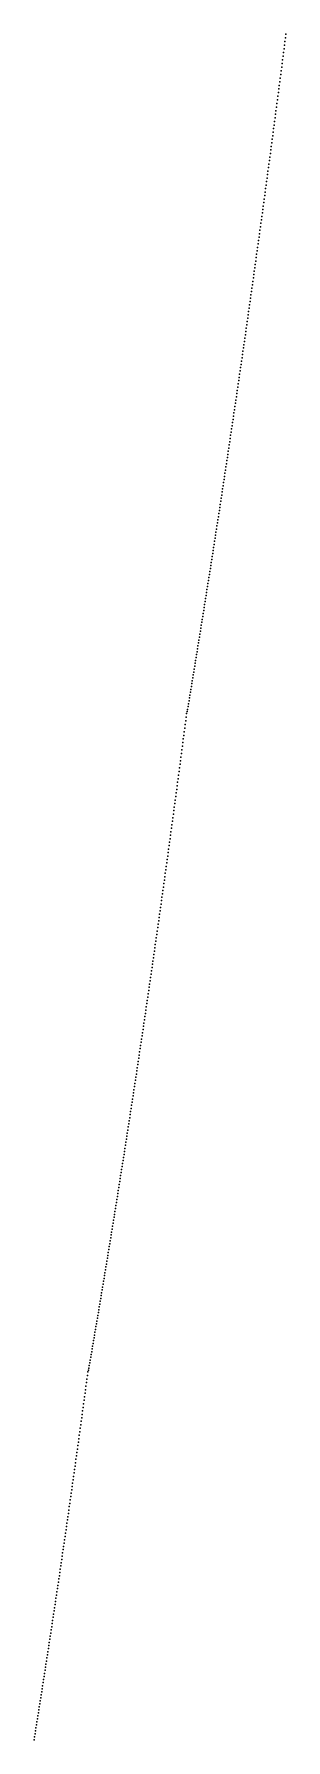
# Model space of a CAD drawing. Header units: metres. Extents: x 0 to 360, y 46 to 216.
# Drawn here: x 127.01 to 133.17, y 90.78 to 132.47 of the extents above; entities that cross this region are included whole.
import ezdxf

# ---------------------------------------------------------------- set-up
doc = ezdxf.new("R2010")
doc.units = ezdxf.units.M

msp = doc.modelspace()

# ---------------------------------------------------------------- linework, layer by layer
for p in [(133.139, 132.196), (133.151, 132.286), (133.162, 132.376), (133.174, 132.466), (133.081, 131.747), (133.093, 131.837), (133.104, 131.926), (133.116, 132.016), (133.128, 132.106), (133.035, 131.391), (133.047, 131.48), (133.058, 131.569), (133.07, 131.658), (132.978, 130.948), (132.989, 131.036), (133.001, 131.125), (133.012, 131.213), (133.024, 131.302), (132.92, 130.507), (132.931, 130.595), (132.943, 130.683), (132.955, 130.771), (132.966, 130.859), (132.862, 130.07), (132.874, 130.157), (132.885, 130.245), (132.897, 130.332), (132.908, 130.42), (132.816, 129.722), (132.828, 129.809), (132.839, 129.896), (132.851, 129.983), (132.758, 129.29), (132.77, 129.376), (132.781, 129.463), (132.793, 129.549), (132.805, 129.636), (132.701, 128.861), (132.712, 128.946), (132.724, 129.032), (132.735, 129.118), (132.747, 129.204), (132.643, 128.434), (132.654, 128.519), (132.666, 128.604), (132.678, 128.69), (132.689, 128.775), (132.585, 128.01), (132.597, 128.095), (132.608, 128.18), (132.62, 128.264), (132.631, 128.349), (132.527, 127.589), (132.539, 127.673), (132.551, 127.757), (132.562, 127.842), (132.574, 127.926), (132.47, 127.171), (132.481, 127.254), (132.493, 127.338), (132.504, 127.421), (132.516, 127.505), (132.412, 126.755), (132.423, 126.838), (132.435, 126.921), (132.447, 127.004), (132.458, 127.087), (132.354, 126.342), (132.366, 126.424), (132.377, 126.507), (132.389, 126.589), (132.4, 126.672), (132.296, 125.931), (132.308, 126.013), (132.319, 126.095), (132.331, 126.177), (132.343, 126.259), (132.239, 125.523), (132.25, 125.605), (132.262, 125.686), (132.273, 125.768), (132.285, 125.85), (132.181, 125.118), (132.192, 125.199), (132.204, 125.28), (132.215, 125.361), (132.227, 125.442), (132.123, 124.715), (132.135, 124.796), (132.146, 124.876), (132.158, 124.957), (132.169, 125.037), (132.054, 124.235), (132.065, 124.315), (132.077, 124.395), (132.088, 124.475), (132.1, 124.555), (132.111, 124.635), (131.996, 123.838), (132.007, 123.917), (132.019, 123.997), (132.03, 124.076), (132.042, 124.156), (131.938, 123.443), (131.95, 123.522), (131.961, 123.601), (131.973, 123.68), (131.984, 123.759), (131.88, 123.051), (131.892, 123.129), (131.903, 123.207), (131.915, 123.286), (131.926, 123.364), (131.811, 122.583), (131.822, 122.661), (131.834, 122.739), (131.845, 122.816), (131.857, 122.894), (131.869, 122.973), (131.753, 122.196), (131.764, 122.273), (131.776, 122.351), (131.788, 122.428), (131.799, 122.506), (131.683, 121.735), (131.695, 121.811), (131.707, 121.888), (131.718, 121.965), (131.73, 122.042), (131.741, 122.119), (131.626, 121.353), (131.637, 121.429), (131.649, 121.505), (131.66, 121.582), (131.672, 121.658), (131.556, 120.898), (131.568, 120.973), (131.579, 121.049), (131.591, 121.125), (131.602, 121.201), (131.614, 121.277), (131.498, 120.521), (131.51, 120.596), (131.521, 120.671), (131.533, 120.747), (131.545, 120.822), (131.429, 120.072), (131.44, 120.147), (131.452, 120.221), (131.463, 120.296), (131.475, 120.371), (131.487, 120.446), (131.371, 119.7), (131.382, 119.774), (131.394, 119.849), (131.406, 119.923), (131.417, 119.997), (131.301, 119.257), (131.313, 119.331), (131.325, 119.404), (131.336, 119.478), (131.348, 119.552), (131.359, 119.626), (131.232, 118.817), (131.243, 118.89), (131.255, 118.963), (131.267, 119.037), (131.278, 119.11), (131.29, 119.184), (131.174, 118.453), (131.186, 118.526), (131.197, 118.598), (131.209, 118.671), (131.22, 118.744), (131.104, 118.019), (131.116, 118.091), (131.128, 118.163), (131.139, 118.236), (131.151, 118.308), (131.162, 118.38), (131.035, 117.588), (131.047, 117.659), (131.058, 117.731), (131.07, 117.803), (131.081, 117.875), (131.093, 117.947), (130.965, 117.16), (130.977, 117.231), (130.989, 117.302), (131, 117.373), (131.012, 117.445), (131.023, 117.516), (130.896, 116.735), (130.907, 116.805), (130.919, 116.876), (130.931, 116.947), (130.942, 117.018), (130.954, 117.089), (130.826, 116.313), (130.838, 116.383), (130.85, 116.453), (130.861, 116.523), (130.873, 116.594), (130.884, 116.664), (130.757, 115.913), (130.768, 115.963), (130.78, 116.033), (130.792, 116.103), (130.803, 116.173), (130.815, 116.243), (130.699, 115.507), (130.71, 115.596), (130.722, 115.686), (130.734, 115.775), (130.745, 115.865), (130.641, 115.062), (130.652, 115.151), (130.664, 115.24), (130.676, 115.329), (130.687, 115.418), (130.594, 114.709), (130.606, 114.797), (130.618, 114.885), (130.629, 114.974), (130.536, 114.27), (130.548, 114.358), (130.56, 114.445), (130.571, 114.533), (130.583, 114.621), (130.478, 113.835), (130.49, 113.922), (130.502, 114.009), (130.513, 114.096), (130.525, 114.183), (130.42, 113.403), (130.432, 113.489), (130.444, 113.575), (130.455, 113.662), (130.467, 113.748), (130.362, 112.974), (130.374, 113.059), (130.386, 113.145), (130.397, 113.231), (130.409, 113.317), (130.316, 112.633), (130.328, 112.718), (130.339, 112.803), (130.351, 112.888), (130.258, 112.21), (130.27, 112.294), (130.281, 112.379), (130.293, 112.463), (130.304, 112.548), (130.2, 111.789), (130.212, 111.873), (130.223, 111.957), (130.235, 112.041), (130.246, 112.125), (130.142, 111.372), (130.154, 111.455), (130.165, 111.539), (130.177, 111.622), (130.188, 111.706), (130.084, 110.958), (130.096, 111.041), (130.107, 111.123), (130.119, 111.206), (130.13, 111.289), (130.026, 110.547), (130.038, 110.629), (130.049, 110.711), (130.061, 110.793), (130.072, 110.875), (129.956, 110.057), (129.968, 110.139), (129.979, 110.22), (129.991, 110.301), (130.003, 110.383), (130.014, 110.465), (129.898, 109.652), (129.91, 109.733), (129.921, 109.814), (129.933, 109.895), (129.945, 109.976), (129.84, 109.251), (129.852, 109.331), (129.863, 109.411), (129.875, 109.491), (129.887, 109.572), (129.782, 108.852), (129.794, 108.931), (129.805, 109.011), (129.817, 109.091), (129.829, 109.171), (129.724, 108.456), (129.736, 108.535), (129.747, 108.614), (129.759, 108.693), (129.77, 108.772), (129.654, 107.984), (129.666, 108.062), (129.678, 108.141), (129.689, 108.219), (129.701, 108.298), (129.712, 108.377), (129.596, 107.594), (129.608, 107.672), (129.619, 107.75), (129.631, 107.828), (129.643, 107.906), (129.538, 107.207), (129.55, 107.284), (129.561, 107.361), (129.573, 107.439), (129.585, 107.516), (129.468, 106.745), (129.48, 106.822), (129.492, 106.899), (129.503, 106.976), (129.515, 107.052), (129.527, 107.129), (129.41, 106.364), (129.422, 106.44), (129.434, 106.516), (129.445, 106.593), (129.457, 106.669), (129.341, 105.91), (129.352, 105.985), (129.364, 106.061), (129.375, 106.137), (129.387, 106.212), (129.399, 106.288), (129.283, 105.534), (129.294, 105.609), (129.306, 105.684), (129.317, 105.759), (129.329, 105.835), (129.213, 105.087), (129.224, 105.161), (129.236, 105.236), (129.248, 105.31), (129.259, 105.385), (129.271, 105.46), (129.143, 104.644), (129.155, 104.717), (129.166, 104.791), (129.178, 104.865), (129.19, 104.939), (129.201, 105.013), (129.085, 104.277), (129.097, 104.35), (129.108, 104.423), (129.12, 104.496), (129.131, 104.57), (129.015, 103.84), (129.027, 103.912), (129.038, 103.985), (129.05, 104.058), (129.062, 104.131), (129.073, 104.204), (128.945, 103.406), (128.957, 103.478), (128.969, 103.55), (128.98, 103.623), (128.992, 103.695), (129.004, 103.767), (128.876, 102.976), (128.887, 103.048), (128.899, 103.119), (128.911, 103.191), (128.922, 103.263), (128.934, 103.334), (128.806, 102.55), (128.818, 102.621), (128.829, 102.692), (128.841, 102.763), (128.852, 102.834), (128.864, 102.905), (128.748, 102.197), (128.759, 102.268), (128.771, 102.338), (128.783, 102.409), (128.794, 102.479), (128.678, 101.777), (128.69, 101.847), (128.701, 101.917), (128.713, 101.987), (128.724, 102.057), (128.736, 102.127), (128.608, 101.36), (128.62, 101.43), (128.631, 101.499), (128.643, 101.568), (128.655, 101.638), (128.666, 101.707), (128.538, 100.947), (128.55, 101.016), (128.562, 101.084), (128.573, 101.153), (128.585, 101.222), (128.597, 101.291), (128.457, 100.469), (128.469, 100.537), (128.48, 100.605), (128.492, 100.673), (128.503, 100.741), (128.515, 100.81), (128.527, 100.878), (128.387, 100.062), (128.399, 100.13), (128.41, 100.197), (128.422, 100.265), (128.434, 100.333), (128.445, 100.401), (128.317, 99.684), (128.329, 99.771), (128.341, 99.814), (128.352, 99.86), (128.364, 99.928), (128.376, 99.995), (128.259, 99.251), (128.271, 99.337), (128.282, 99.424), (128.294, 99.51), (128.306, 99.597), (128.201, 98.821), (128.213, 98.906), (128.224, 98.992), (128.236, 99.078), (128.248, 99.164), (128.143, 98.394), (128.154, 98.479), (128.166, 98.565), (128.178, 98.65), (128.189, 98.735), (128.085, 97.972), (128.096, 98.056), (128.108, 98.14), (128.119, 98.225), (128.131, 98.31), (128.026, 97.552), (128.038, 97.636), (128.05, 97.72), (128.061, 97.804), (128.073, 97.888), (127.968, 97.137), (127.98, 97.22), (127.991, 97.303), (128.003, 97.386), (128.015, 97.469), (127.91, 96.724), (127.922, 96.807), (127.933, 96.889), (127.945, 96.971), (127.957, 97.054), (127.852, 96.315), (127.863, 96.397), (127.875, 96.479), (127.887, 96.56), (127.898, 96.642), (127.794, 95.91), (127.805, 95.991), (127.817, 96.072), (127.828, 96.153), (127.84, 96.234), (127.735, 95.508), (127.747, 95.588), (127.759, 95.668), (127.77, 95.749), (127.782, 95.829), (127.677, 95.109), (127.689, 95.188), (127.7, 95.268), (127.712, 95.348), (127.724, 95.428), (127.607, 94.634), (127.619, 94.713), (127.631, 94.792), (127.642, 94.871), (127.654, 94.95), (127.665, 95.029), (127.549, 94.242), (127.561, 94.32), (127.572, 94.399), (127.584, 94.477), (127.596, 94.555), (127.491, 93.853), (127.502, 93.931), (127.514, 94.009), (127.526, 94.086), (127.537, 94.164), (127.421, 93.391), (127.433, 93.468), (127.444, 93.545), (127.456, 93.622), (127.467, 93.699), (127.479, 93.776), (127.363, 93.009), (127.374, 93.085), (127.386, 93.161), (127.398, 93.238), (127.409, 93.314), (127.293, 92.554), (127.304, 92.63), (127.316, 92.705), (127.328, 92.781), (127.339, 92.857), (127.351, 92.933), (127.235, 92.179), (127.246, 92.254), (127.258, 92.329), (127.269, 92.404), (127.281, 92.479), (127.165, 91.733), (127.176, 91.807), (127.188, 91.881), (127.2, 91.955), (127.211, 92.03), (127.223, 92.104), (127.106, 91.364), (127.118, 91.437), (127.13, 91.511), (127.141, 91.585), (127.153, 91.658), (127.036, 90.925), (127.048, 90.997), (127.06, 91.07), (127.071, 91.144), (127.083, 91.217), (127.095, 91.29), (127.013, 90.779), (127.025, 90.852)]:
    msp.add_point(p)

doc.saveas('drawing.dxf')
